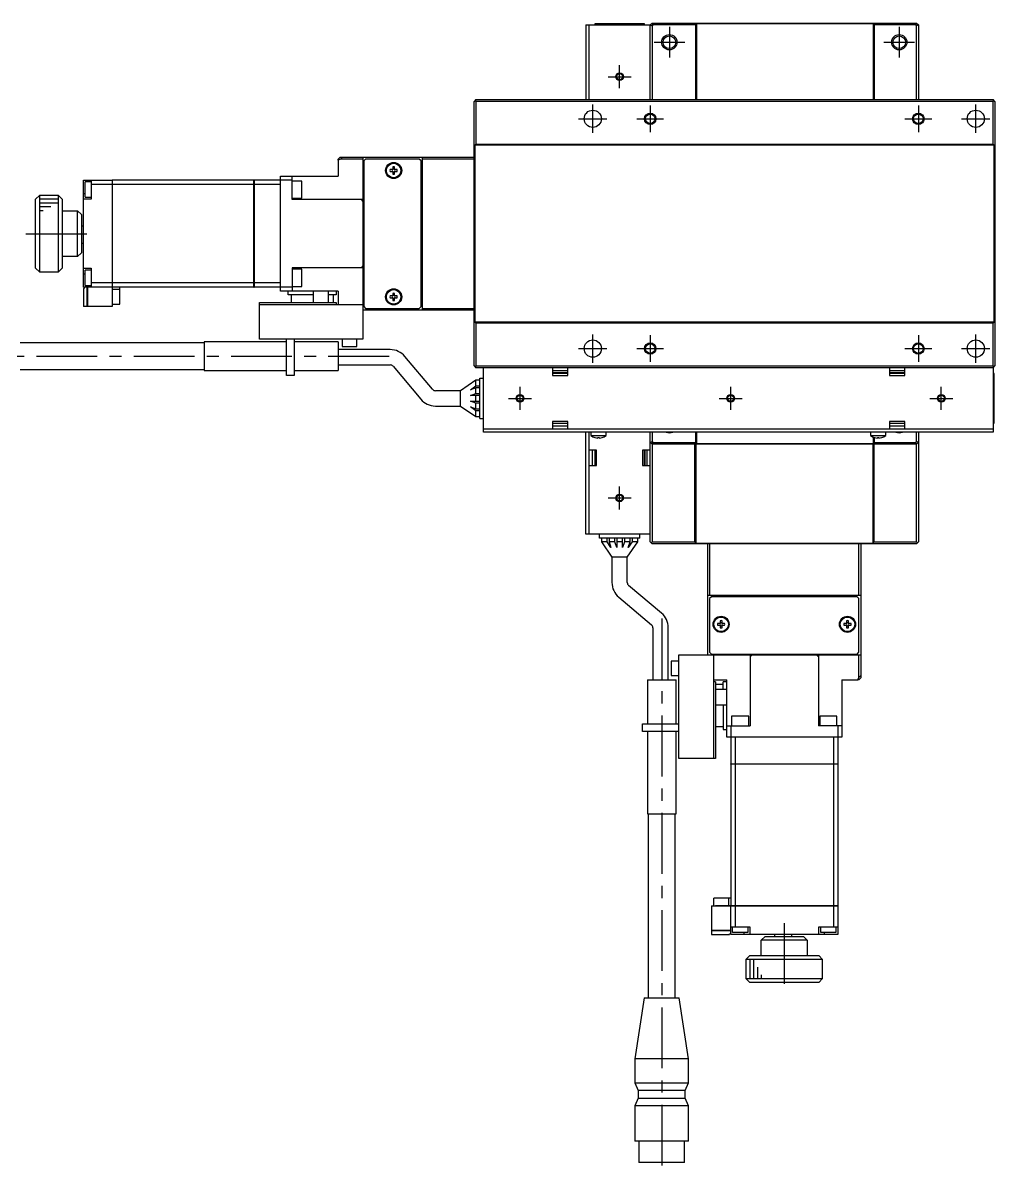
# Model space of a CAD drawing. Extents: x -2 to 888, y -8 to 518.
# Drawn here: x 634.2 to 888, y 89.9 to 390.9 of the extents above; entities that cross this region are included whole.
import ezdxf

# ---------------------------------------------------------------- set-up
doc = ezdxf.new("R2010")
doc.units = 0
doc.header["$LTSCALE"] = 0.5
doc.linetypes.add('CENTER', pattern=[50.8, 31.75, -6.35, 6.35, -6.35])
for name, color, linetype in [('MSM_CENTER', 1, 'CENTER'), ('MSM_CONTINUOUS', 7, 'CONTINUOUS'), ('MSM_NARROW', 5, 'CONTINUOUS')]:
    doc.layers.add(name, color=color, linetype=linetype)

msp = doc.modelspace()

# ---------------------------------------------------------------- linework, layer by layer
at = {"layer": 'MSM_CENTER'}
for p, q in [((803, 389.91), (803, 381.91)), ((863, 389.91), (863, 381.91)), ((799, 385.91), (807, 385.91)), ((859, 385.91), (867, 385.91)), ((790, 373.91), (790, 379.91)), ((787, 376.91), (793, 376.91)), ((783, 362.21), (783, 369.61)), ((798, 369.41), (798, 362.41)), ((868, 369.41), (868, 362.41)), ((883, 362.21), (883, 369.61)), ((779.3, 365.91), (786.7, 365.91)), ((794.5, 365.91), (801.5, 365.91)), ((864.5, 365.91), (871.5, 365.91)), ((879.3, 365.91), (886.7, 365.91)), ((635, 335.91), (653, 335.91)), ((783, 302.21), (783, 309.61)), ((798, 309.41), (798, 302.41)), ((868, 309.41), (868, 302.41)), ((883, 302.21), (883, 309.61)), ((779.3, 305.91), (786.7, 305.91)), ((794.5, 305.91), (801.5, 305.91)), ((864.5, 305.91), (871.5, 305.91)), ((879.3, 305.91), (886.7, 305.91)), ((586.95, 303.91), (732.55, 303.91)), ((764, 289.91), (764, 295.91)), ((819, 289.91), (819, 295.91)), ((874, 289.91), (874, 295.91)), ((761, 292.91), (767, 292.91)), ((816, 292.91), (822, 292.91)), ((871, 292.91), (877, 292.91)), ((790, 263.91), (790, 269.91)), ((787, 266.91), (793, 266.91)), ((801, 235.46), (801, 89.86)), ((833, 155.91), (833, 137.91))]:
    msp.add_line(p, q, dxfattribs=at)
at = {"layer": 'MSM_CONTINUOUS'}
for p, q in [((781.2, 390.41), (798, 390.41)), ((781.2, 390.41), (781.2, 370.91)), ((782, 390.41), (782, 370.91)), ((796.5, 390.71), (783.5, 390.71)), ((783.5, 390.71), (783.5, 390.41)), ((796.5, 390.41), (796.5, 390.71)), ((798, 390.41), (798.5, 390.91)), ((798, 390.41), (798.5, 390.2)), ((798, 370.91), (798, 390.41)), ((798.5, 390.91), (867.5, 390.91)), ((798.71, 390.41), (798.5, 390.91)), ((798.71, 390.41), (798.5, 390.2)), ((798.5, 390.2), (798.5, 370.91)), ((809.8, 390.41), (798.71, 390.41)), ((809.8, 390.41), (810.1, 390.71)), ((809.8, 390.41), (809.8, 370.91)), ((856.2, 390.71), (810.1, 390.71)), ((810.1, 390.71), (810.1, 370.91)), ((856.2, 390.71), (856.5, 390.41)), ((856.2, 390.71), (856.2, 370.91)), ((867.29, 390.41), (856.5, 390.41)), ((856.5, 390.41), (856.5, 370.91)), ((867.5, 390.91), (867.29, 390.41)), ((867.5, 390.2), (867.29, 390.41)), ((867.5, 390.91), (868, 390.41)), ((868, 390.41), (867.5, 390.2)), ((867.5, 370.91), (867.5, 390.2)), ((868, 390.41), (868, 370.91)), ((752.5, 370.91), (752, 370.41)), ((752, 301.41), (752, 370.41)), ((752.25, 370.66), (752.5, 370.41)), ((752.5, 370.91), (887.5, 370.91)), ((752.5, 370.41), (752.5, 359.31)), ((887.5, 370.41), (752.5, 370.41)), ((888, 370.41), (887.5, 370.91)), ((887.5, 370.41), (887.75, 370.66)), ((887.5, 359.31), (887.5, 370.41)), ((888, 370.41), (888, 301.41)), ((752.2, 359.01), (752.5, 359.31)), ((752.2, 359.01), (752.2, 312.81)), ((887.8, 359.01), (752.2, 359.01)), ((752.5, 359.31), (887.5, 359.31)), ((887.5, 359.31), (887.8, 359.01)), ((887.8, 312.81), (887.8, 359.01)), ((716.5, 355.41), (717, 355.91)), ((717.11, 355.41), (716.5, 355.11)), ((716.5, 355.11), (716.5, 355.41)), ((717, 355.91), (752, 355.91)), ((717.61, 355.91), (717.11, 355.41)), ((723, 355.41), (717.11, 355.41)), ((723, 355.91), (723, 308.41)), ((723.7, 355.41), (723.2, 354.91)), ((737.7, 355.41), (723.7, 355.41)), ((738.2, 354.91), (737.7, 355.41)), ((738.5, 315.91), (738.5, 355.91)), ((752, 355.41), (738.5, 355.41)), ((716.5, 355.11), (716.5, 350.91)), ((723.2, 354.91), (723.2, 316.91)), ((730.76, 352.65), (730.08, 352.65)), ((730.76, 353.33), (730.76, 352.65)), ((731.24, 352.65), (731.24, 353.33)), ((731.92, 352.65), (731.24, 352.65)), ((738.2, 316.91), (738.2, 354.91)), ((650, 321.91), (650, 349.91)), ((650, 349.91), (657.5, 349.91)), ((652, 349.41), (650.5, 349.41)), ((650.5, 345.41), (650.5, 349.41)), ((652, 349.91), (652, 344.91)), ((657.5, 349.91), (657.5, 316.91)), ((657.5, 349.9), (657.55, 349.9)), ((694.5, 349.91), (657.55, 349.91)), ((657.55, 349.91), (657.55, 317.91)), ((694.5, 321.91), (694.5, 349.91)), ((694.5, 349.9), (694.55, 349.9)), ((694.55, 349.91), (694.55, 321.91)), ((704.5, 349.91), (694.55, 349.91)), ((701.5, 350.91), (716.5, 350.91)), ((701.5, 320.91), (701.5, 350.91)), ((704.5, 344.81), (704.5, 350.91)), ((707, 349.66), (704.5, 349.66)), ((707, 345.16), (707, 349.66)), ((723.2, 350.16), (723, 350.16)), ((730.08, 352.17), (730.76, 352.17)), ((730.76, 352.17), (730.76, 351.49)), ((731.24, 351.49), (731.24, 352.17)), ((731.24, 352.17), (731.92, 352.17)), ((738.5, 350.16), (738.2, 350.16)), ((738.5, 349.66), (738.2, 349.66)), ((650, 346.41), (650.5, 346.41)), ((657.5, 348.76), (652, 348.76)), ((657.5, 348.75), (657.55, 348.75)), ((694.5, 348.76), (657.55, 348.76)), ((694.5, 348.75), (694.55, 348.75)), ((701.5, 348.76), (694.55, 348.76)), ((638.5, 345.91), (637.5, 344.91)), ((637.5, 326.91), (637.5, 344.91)), ((638.5, 345.91), (638.5, 325.91)), ((643.5, 345.91), (638.5, 345.91)), ((643.5, 325.91), (643.5, 345.91)), ((644.5, 344.91), (643.5, 345.91)), ((644.5, 344.91), (644.5, 326.91)), ((652, 344.91), (650, 344.91)), ((650.5, 345.41), (652, 345.41)), ((704.5, 345.16), (707, 345.16)), ((723, 344.81), (704.5, 344.81)), ((722.5, 344.81), (723, 344.31)), ((723.2, 345.91), (723, 345.91)), ((723.2, 344.91), (723, 344.91)), ((723.2, 343.41), (723, 343.41)), ((738.2, 344.16), (738.5, 344.16)), ((644.5, 341.91), (648.5, 341.91)), ((648.5, 329.91), (648.5, 341.91)), ((649.5, 340.91), (648.5, 341.91)), ((649.5, 340.91), (649.5, 330.91)), ((738.3, 340.91), (738.2, 340.91)), ((738.3, 330.91), (738.3, 340.91)), ((738.5, 340.71), (738.3, 340.91)), ((650, 337.91), (649.5, 337.91)), ((649.5, 333.41), (650, 333.41)), ((648.5, 329.91), (644.5, 329.91)), ((648.5, 329.91), (649.5, 330.91)), ((723, 328.41), (723.2, 328.41)), ((738.2, 330.91), (738.3, 330.91)), ((738.3, 330.91), (738.5, 331.11)), ((637.5, 326.91), (638.5, 325.91)), ((638.5, 325.91), (643.5, 325.91)), ((643.5, 325.91), (644.5, 326.91)), ((650, 326.91), (652, 326.91)), ((650, 325.41), (650.5, 325.41)), ((650.5, 322.41), (650.5, 326.41)), ((652, 326.41), (650.5, 326.41)), ((652, 326.91), (652, 321.91)), ((723, 327.01), (704.5, 327.01)), ((704.5, 327.01), (704.5, 320.91)), ((707, 326.66), (704.5, 326.66)), ((707, 322.16), (707, 326.66)), ((723, 327.51), (722.5, 327.01)), ((723.2, 326.91), (723, 326.91)), ((723, 325.91), (723.2, 325.91)), ((738.5, 327.66), (738.2, 327.66)), ((650.5, 322.41), (652, 322.41)), ((657.5, 323.07), (652, 323.07)), ((657.5, 323.07), (657.55, 323.07)), ((694.5, 323.07), (657.55, 323.07)), ((694.5, 323.07), (694.55, 323.07)), ((701.5, 323.07), (694.55, 323.07)), ((704.5, 322.16), (707, 322.16)), ((738.2, 322.16), (738.5, 322.16)), ((657.5, 321.91), (650, 321.91)), ((650.2, 321.61), (650, 321.61)), ((650, 321.61), (650, 316.91)), ((650.2, 321.91), (650.2, 321.61)), ((651, 316.91), (651, 321.91)), ((651.05, 321.91), (651.05, 316.91)), ((657.5, 321.92), (657.55, 321.92)), ((694.5, 321.91), (657.55, 321.91)), ((657.55, 321.41), (659.5, 321.41)), ((659.5, 317.51), (659.5, 321.91)), ((694.5, 321.92), (694.55, 321.92)), ((704.5, 321.91), (694.55, 321.91)), ((716.5, 320.91), (701.5, 320.91)), ((703.5, 319.91), (703.5, 320.91)), ((710, 319.91), (703.5, 319.91)), ((704.25, 319.91), (704.25, 317.91)), ((710, 320.91), (710, 317.91)), ((714, 317.91), (714, 320.91)), ((716, 319.91), (714, 319.91)), ((715.25, 319.91), (715.25, 317.91)), ((716, 320.91), (716, 319.91)), ((716.5, 320.91), (716.5, 317.41)), ((723, 321.66), (723.2, 321.66)), ((730.76, 319.65), (730.08, 319.65)), ((730.08, 319.17), (730.76, 319.17)), ((730.76, 320.33), (730.76, 319.65)), ((730.76, 319.17), (730.76, 318.49)), ((731.24, 319.65), (731.24, 320.33)), ((731.92, 319.65), (731.24, 319.65)), ((731.24, 318.49), (731.24, 319.17)), ((731.24, 319.17), (731.92, 319.17)), ((738.2, 321.66), (738.5, 321.66)), ((651, 316.91), (650, 316.91)), ((651, 316.96), (651.05, 316.96)), ((657.5, 316.91), (651.05, 316.91)), ((657.55, 317.91), (657.5, 317.91)), ((657.5, 317.51), (659.5, 317.51)), ((696, 317.91), (716, 317.91)), ((696, 308.41), (696, 317.91)), ((696, 317.41), (723, 317.41)), ((716, 317.91), (716, 317.41)), ((723.2, 316.91), (723.7, 316.41)), ((723.7, 316.41), (737.7, 316.41)), ((737.7, 316.41), (738.2, 316.91)), ((738.5, 316.41), (752, 316.41)), ((752, 315.91), (723, 315.91)), ((752.5, 312.51), (752.2, 312.81)), ((887.8, 312.81), (752.2, 312.81)), ((752.5, 312.51), (752.5, 301.41)), ((887.5, 312.51), (752.5, 312.51)), ((887.8, 312.81), (887.5, 312.51)), ((887.5, 301.41), (887.5, 312.51)), ((681.5, 307.41), (633.5, 307.41)), ((681.5, 307.66), (681.5, 300.16)), ((703, 307.66), (681.5, 307.66)), ((723, 308.41), (696, 308.41)), ((703, 298.91), (703, 308.41)), ((705, 308.41), (705, 298.91)), ((716.5, 307.66), (705, 307.66)), ((716.5, 307.66), (716.5, 300.16)), ((717.6, 308.41), (717.6, 306.41)), ((721.4, 306.41), (721.4, 308.41)), ((730.1, 305.64), (716.5, 305.64)), ((717.6, 306.41), (721.4, 306.41)), ((716.5, 301.64), (730.1, 301.64)), ((730.87, 301.28), (738.07, 292.7)), ((741.13, 295.27), (733.93, 303.85)), ((752, 301.41), (752.5, 300.91)), ((752.5, 301.41), (752.25, 301.16)), ((752.5, 301.41), (887.5, 301.41)), ((887.5, 300.91), (888, 301.41)), ((887.75, 301.16), (887.5, 301.41)), ((633.5, 300.41), (681.5, 300.41)), ((681.5, 300.16), (703, 300.16)), ((705, 298.91), (703, 298.91)), ((705, 300.16), (716.5, 300.16)), ((887.5, 300.91), (752.5, 300.91)), ((753.5, 298.16), (754.5, 298.16)), ((753.5, 287.66), (753.5, 298.16)), ((754.5, 284.11), (754.5, 300.91)), ((772.5, 300.91), (772.5, 298.91)), ((776.5, 300.11), (772.5, 300.11)), ((776.5, 299.61), (772.5, 299.61)), ((776.5, 299.41), (772.5, 299.41)), ((772.5, 298.91), (776.5, 298.91)), ((776.5, 298.91), (776.5, 300.91)), ((860.5, 300.91), (860.5, 298.91)), ((864.5, 300.11), (860.5, 300.11)), ((864.5, 299.61), (860.5, 299.61)), ((864.5, 299.41), (860.5, 299.41)), ((860.5, 298.91), (864.5, 298.91)), ((864.5, 298.91), (864.5, 300.91)), ((887.5, 300.91), (887.5, 284.11)), ((887.8, 299.41), (887.5, 299.41)), ((887.8, 286.41), (887.8, 299.41)), ((752.5, 297.66), (748.5, 294.91)), ((751.04, 295.16), (752.5, 296.16)), ((752.5, 295.66), (751.04, 295.16)), ((752.5, 296.16), (752.5, 297.66)), ((753.5, 297.66), (752.5, 297.66)), ((752.5, 296.16), (753.5, 296.16)), ((752.5, 294.16), (752.5, 295.66)), ((753.5, 295.66), (752.5, 295.66)), ((748.5, 294.91), (741.9, 294.91)), ((748.5, 290.91), (748.5, 294.91)), ((751.04, 293.66), (752.5, 294.16)), ((753.5, 293.66), (751.04, 293.66)), ((751.04, 292.16), (753.5, 292.16)), ((752.5, 291.66), (751.04, 292.16)), ((752.5, 294.16), (753.5, 294.16)), ((752.5, 292.16), (752.5, 293.66)), ((741.9, 290.91), (748.5, 290.91)), ((748.5, 290.91), (752.5, 288.16)), ((751.04, 290.66), (752.5, 290.16)), ((752.5, 289.66), (751.04, 290.66)), ((752.5, 290.16), (752.5, 291.66)), ((753.5, 291.66), (752.5, 291.66)), ((752.5, 290.16), (753.5, 290.16)), ((752.5, 288.16), (752.5, 289.66)), ((753.5, 289.66), (752.5, 289.66)), ((752.5, 288.16), (753.5, 288.16)), ((753.5, 287.66), (754.5, 287.66)), ((772.5, 286.91), (772.5, 284.91)), ((776.5, 286.91), (772.5, 286.91)), ((772.5, 286.41), (776.5, 286.41)), ((776.5, 284.91), (776.5, 286.91)), ((864.5, 286.91), (860.5, 286.91)), ((860.5, 286.91), (860.5, 284.91)), ((860.5, 286.41), (864.5, 286.41)), ((864.5, 284.91), (864.5, 286.91)), ((887.5, 286.41), (887.8, 286.41)), ((754.5, 284.91), (887.5, 284.91)), ((887.5, 284.11), (754.5, 284.11)), ((772.5, 285.71), (776.5, 285.71)), ((781.2, 257.41), (781.2, 284.11)), ((782, 284.11), (782, 257.41)), ((782.5, 284.11), (782.5, 283.21)), ((782.5, 283.21), (786.5, 283.21)), ((786.5, 283.21), (786.5, 284.11)), ((798, 255.41), (798, 284.11)), ((798.5, 284.11), (798.5, 281.62)), ((809.8, 284.11), (809.8, 281.41)), ((810.1, 284.11), (810.1, 281.11)), ((855.5, 284.11), (855.5, 283.21)), ((855.5, 283.21), (859.5, 283.21)), ((859.5, 283.21), (859.5, 284.11)), ((860.5, 285.71), (864.5, 285.71)), ((867.5, 281.62), (867.5, 284.11)), ((868, 284.11), (868, 255.41)), ((783.55, 282.66), (783.57, 282.66)), ((784.3, 282.66), (784.7, 282.66)), ((784.3, 282.52), (784.3, 282.66)), ((784.7, 282.66), (784.7, 282.52)), ((785.43, 282.66), (785.45, 282.66)), ((798, 281.41), (798.5, 281.62)), ((798.5, 280.91), (798, 281.41)), ((798.5, 281.62), (798.71, 281.41)), ((798.5, 280.91), (798.71, 281.41)), ((867.5, 280.91), (798.5, 280.91)), ((798.5, 280.91), (798.5, 255.41)), ((798.71, 281.41), (809.8, 281.41)), ((809.6, 255.41), (809.6, 280.91)), ((810.1, 281.11), (809.8, 281.41)), ((809.9, 280.91), (809.9, 255.11)), ((810.1, 281.11), (856.2, 281.11)), ((856.1, 280.91), (856.1, 255.11)), ((856.2, 282.79), (856.2, 281.11)), ((856.5, 281.41), (856.2, 281.11)), ((856.4, 280.91), (856.4, 255.41)), ((856.5, 282.67), (856.5, 281.41)), ((856.5, 281.41), (867.29, 281.41)), ((856.55, 282.66), (856.57, 282.66)), ((857.3, 282.66), (857.7, 282.66)), ((857.3, 282.52), (857.3, 282.66)), ((857.7, 282.66), (857.7, 282.52)), ((858.43, 282.66), (858.45, 282.66)), ((867.29, 281.41), (867.5, 281.62)), ((867.5, 280.91), (867.29, 281.41)), ((868, 281.41), (867.5, 281.62)), ((868, 281.41), (867.5, 280.91)), ((867.5, 255.41), (867.5, 280.91)), ((784, 279.41), (782, 279.41)), ((782.8, 279.41), (782.8, 275.41)), ((783.5, 279.41), (783.5, 275.41)), ((784, 275.41), (784, 279.41)), ((798, 279.41), (796, 279.41)), ((796, 279.41), (796, 275.41)), ((796.5, 275.41), (796.5, 279.41)), ((796.7, 275.41), (796.7, 279.41)), ((797.2, 275.41), (797.2, 279.41)), ((782, 275.41), (784, 275.41)), ((796, 275.41), (798, 275.41)), ((798, 257.41), (781.2, 257.41)), ((784.75, 256.41), (784.75, 257.41)), ((795.25, 256.41), (784.75, 256.41)), ((785.25, 256.41), (785.25, 255.41)), ((786.75, 255.41), (786.75, 256.41)), ((787.25, 256.41), (787.25, 255.41)), ((788.75, 255.41), (788.75, 256.41)), ((789.25, 256.41), (789.25, 253.96)), ((790.75, 253.96), (790.75, 256.41)), ((791.25, 256.41), (791.25, 255.41)), ((792.75, 255.41), (792.75, 256.41)), ((793.25, 256.41), (793.25, 255.41)), ((794.75, 255.41), (794.75, 256.41)), ((795.25, 256.41), (795.25, 257.41)), ((786.75, 255.41), (785.25, 255.41)), ((785.25, 255.41), (788, 251.41)), ((787.75, 253.96), (786.75, 255.41)), ((788.75, 255.41), (787.25, 255.41)), ((787.25, 255.41), (787.75, 253.96)), ((789.25, 253.96), (788.75, 255.41)), ((790.75, 255.41), (789.25, 255.41)), ((791.25, 255.41), (790.75, 253.96)), ((792.75, 255.41), (791.25, 255.41)), ((792, 251.41), (794.75, 255.41)), ((792.25, 253.96), (792.75, 255.41)), ((793.25, 255.41), (792.25, 253.96)), ((794.75, 255.41), (793.25, 255.41)), ((798, 255.41), (798.5, 254.91)), ((798.25, 255.16), (798.5, 255.41)), ((798.5, 255.41), (809.6, 255.41)), ((867.5, 254.91), (798.5, 254.91)), ((809.9, 255.11), (809.6, 255.41)), ((809.9, 255.11), (856.1, 255.11)), ((813, 225.91), (813, 254.91)), ((813.5, 254.91), (813.5, 241.41)), ((852.5, 241.41), (852.5, 254.91)), ((853, 254.91), (853, 219.91)), ((856.4, 255.41), (856.1, 255.11)), ((856.4, 255.41), (867.5, 255.41)), ((867.5, 255.41), (867.75, 255.16)), ((867.5, 254.91), (868, 255.41)), ((792, 251.41), (788, 251.41)), ((788, 251.41), (788, 244.81)), ((792, 244.81), (792, 251.41)), ((800.94, 236.84), (792.36, 244.04)), ((789.78, 240.98), (798.37, 233.78)), ((853, 241.41), (813, 241.41)), ((814, 241.11), (813.5, 240.61)), ((852, 241.11), (814, 241.11)), ((818.75, 241.41), (818.75, 241.11)), ((819.25, 241.41), (819.25, 241.11)), ((824.75, 241.11), (824.75, 241.41)), ((828.2, 241.41), (828, 241.21)), ((838, 241.21), (828, 241.21)), ((828, 241.21), (828, 241.11)), ((838, 241.21), (837.8, 241.41)), ((838, 241.11), (838, 241.21)), ((841.25, 241.41), (841.25, 241.11)), ((846.75, 241.11), (846.75, 241.41)), ((847.25, 241.11), (847.25, 241.41)), ((852.5, 240.61), (852, 241.11)), ((813.5, 240.61), (813.5, 226.61)), ((852.5, 226.61), (852.5, 240.61)), ((816.26, 234.83), (816.26, 234.15)), ((816.74, 234.15), (816.74, 234.83)), ((849.26, 234.83), (849.26, 234.15)), ((849.74, 234.15), (849.74, 234.83)), ((798.72, 233.01), (798.72, 219.41)), ((802.72, 219.41), (802.72, 233.01)), ((816.26, 234.15), (815.58, 234.15)), ((815.58, 233.67), (816.26, 233.67)), ((816.26, 233.67), (816.26, 232.99)), ((817.42, 234.15), (816.74, 234.15)), ((816.74, 232.99), (816.74, 233.67)), ((816.74, 233.67), (817.42, 233.67)), ((849.26, 234.15), (848.58, 234.15)), ((848.58, 233.67), (849.26, 233.67)), ((849.26, 233.67), (849.26, 232.99)), ((850.42, 234.15), (849.74, 234.15)), ((849.74, 232.99), (849.74, 233.67)), ((849.74, 233.67), (850.42, 233.67)), ((805.5, 198.91), (805.5, 225.91)), ((805.5, 225.91), (853, 225.91)), ((813.5, 226.61), (814, 226.11)), ((814, 226.11), (852, 226.11)), ((814.5, 225.91), (814.5, 198.91)), ((818.75, 226.11), (818.75, 225.91)), ((823, 226.11), (823, 225.91)), ((824, 226.11), (824, 225.91)), ((824.1, 225.91), (824.1, 207.41)), ((824.1, 225.41), (824.6, 225.91)), ((825.5, 226.11), (825.5, 225.91)), ((840.5, 225.91), (840.5, 226.11)), ((841.4, 225.91), (841.9, 225.41)), ((841.9, 225.91), (841.9, 207.41)), ((842, 226.11), (842, 225.91)), ((843, 225.91), (843, 226.11)), ((847.25, 225.91), (847.25, 226.11)), ((852, 226.11), (852.5, 226.61)), ((852.5, 220.02), (852.5, 225.91)), ((803.5, 224.31), (803.5, 220.51)), ((805.5, 224.31), (803.5, 224.31)), ((803.5, 220.51), (805.5, 220.51)), ((852.19, 219.41), (852.5, 220.02)), ((852.5, 220.02), (853, 220.52)), ((853, 219.91), (852.5, 219.41)), ((797.25, 219.41), (804.75, 219.41)), ((797.25, 219.41), (797.25, 207.91)), ((804.75, 207.91), (804.75, 219.41)), ((814.5, 219.41), (818, 219.41)), ((815, 218.91), (814.5, 218.91)), ((815, 218.91), (815, 198.91)), ((817, 218.16), (815, 218.16)), ((818, 216.91), (815, 216.91)), ((817, 216.91), (817, 218.91)), ((818, 218.91), (817, 218.91)), ((818, 204.41), (818, 219.41)), ((848, 219.41), (848, 204.41)), ((848, 219.41), (852.19, 219.41)), ((852.5, 219.41), (852.19, 219.41)), ((815, 212.91), (818, 212.91)), ((817, 212.91), (817, 206.41)), ((796, 205.91), (796, 207.91)), ((796, 207.91), (805.5, 207.91)), ((823.75, 209.91), (819.25, 209.91)), ((819.25, 209.91), (819.25, 207.41)), ((823.75, 207.41), (823.75, 209.91)), ((846.75, 209.91), (842.25, 209.91)), ((842.25, 209.91), (842.25, 207.41)), ((846.75, 207.41), (846.75, 209.91)), ((805.5, 205.91), (796, 205.91)), ((797.25, 205.91), (797.25, 184.41)), ((804.75, 184.41), (804.75, 205.91)), ((817, 207.16), (815, 207.16)), ((817, 206.41), (818, 206.41)), ((818, 207.41), (824.1, 207.41)), ((819, 207.41), (819, 197.46)), ((848, 207.41), (841.9, 207.41)), ((847, 207.41), (847, 197.46)), ((848, 204.41), (818, 204.41)), ((820.15, 204.41), (820.15, 197.46)), ((845.84, 204.41), (845.84, 197.46)), ((815, 198.91), (805.5, 198.91)), ((819, 197.46), (847, 197.46)), ((819, 197.41), (819, 160.46)), ((847, 197.41), (819, 197.41)), ((819.01, 197.41), (819.01, 197.46)), ((820.15, 197.41), (820.15, 160.46)), ((820.16, 197.41), (820.16, 197.46)), ((845.84, 197.41), (845.84, 197.46)), ((845.84, 197.41), (845.84, 160.46)), ((846.99, 197.41), (846.99, 197.46)), ((847, 197.41), (847, 160.46)), ((797.25, 184.41), (804.75, 184.41)), ((797.5, 184.41), (797.5, 136.41)), ((804.5, 136.41), (804.5, 184.41)), ((814, 160.41), (814, 153.96)), ((814, 160.41), (847, 160.41)), ((814.6, 160.41), (814.6, 162.41)), ((819, 162.41), (814.6, 162.41)), ((815, 160.41), (815, 160.46)), ((815, 160.46), (847, 160.46)), ((818.5, 160.46), (818.5, 162.41)), ((819, 152.91), (819, 160.41)), ((819.01, 160.41), (819.01, 160.46)), ((820.15, 160.41), (820.15, 154.91)), ((820.16, 160.41), (820.16, 160.46)), ((845.84, 160.41), (845.84, 160.46)), ((845.84, 160.41), (845.84, 154.91)), ((846.99, 160.41), (846.99, 160.46)), ((847, 160.41), (847, 152.91)), ((814, 153.96), (819, 153.96)), ((814, 153.91), (814, 152.91)), ((819, 153.91), (814, 153.91)), ((814.05, 153.91), (814.05, 153.96)), ((819, 154.91), (824, 154.91)), ((819.5, 153.41), (819.5, 154.91)), ((823.5, 154.91), (823.5, 153.41)), ((824, 154.91), (824, 152.91)), ((842, 154.91), (847, 154.91)), ((842, 152.91), (842, 154.91)), ((842.5, 153.41), (842.5, 154.91)), ((846.5, 154.91), (846.5, 153.41)), ((814, 152.91), (818.7, 152.91)), ((818.7, 153.11), (819, 153.11)), ((818.7, 152.91), (818.7, 153.11)), ((847, 152.91), (819, 152.91)), ((823.5, 153.41), (819.5, 153.41)), ((822.5, 152.91), (822.5, 153.41)), ((828, 152.41), (827, 151.41)), ((827, 147.41), (827, 151.41)), ((839, 151.41), (827, 151.41)), ((828, 152.41), (838, 152.41)), ((830.5, 152.41), (830.5, 152.91)), ((835, 152.41), (835, 152.91)), ((839, 151.41), (838, 152.41)), ((839, 151.41), (839, 147.41)), ((846.5, 153.41), (842.5, 153.41)), ((843.5, 152.91), (843.5, 153.41)), ((824, 147.41), (823, 146.41)), ((843, 146.41), (823, 146.41)), ((823, 146.41), (823, 141.41)), ((824, 147.41), (842, 147.41)), ((843, 146.41), (842, 147.41)), ((843, 141.41), (843, 146.41)), ((823, 141.41), (843, 141.41)), ((823, 141.41), (824, 140.41)), ((842, 140.41), (824, 140.41)), ((842, 140.41), (843, 141.41)), ((796.43, 136.41), (794, 120.41)), ((796.43, 136.41), (805.57, 136.41)), ((808, 120.41), (805.57, 136.41)), ((808, 120.41), (794, 120.41)), ((794, 120.41), (794, 114.21)), ((808, 114.21), (808, 120.41)), ((794, 114.21), (808, 114.21)), ((794, 114.21), (794.85, 112.21)), ((807.15, 112.21), (794.85, 112.21)), ((794.85, 112.21), (794.85, 110.21)), ((807.15, 112.21), (808, 114.21)), ((807.15, 110.21), (807.15, 112.21)), ((794.85, 110.21), (794, 108.21)), ((794.85, 110.21), (807.15, 110.21)), ((808, 108.21), (807.15, 110.21)), ((808, 108.21), (794, 108.21)), ((794, 108.21), (794, 98.91)), ((808, 98.91), (808, 108.21)), ((808, 98.91), (794, 98.91)), ((795.05, 98.91), (795.05, 93.41)), ((806.95, 93.41), (806.95, 98.91)), ((806.95, 93.41), (795.05, 93.41))]:
    msp.add_line(p, q, dxfattribs=at)
for centre, radius in [((803, 385.91), 1.65), ((863, 385.91), 1.65), ((790, 376.91), 0.8), ((783, 365.91), 2.25), ((883, 365.91), 2.25), ((798, 365.91), 1.25), ((868, 365.91), 1.25), ((731, 352.41), 2.1), ((731, 352.41), 1.9), ((731, 319.41), 2.1), ((731, 319.41), 1.9), ((783, 305.91), 2.25), ((798, 305.91), 1.25), ((868, 305.91), 1.25), ((883, 305.91), 2.25), ((764, 292.91), 0.8), ((819, 292.91), 0.8), ((874, 292.91), 0.8), ((790, 266.91), 0.8), ((816.5, 233.91), 2.1), ((816.5, 233.91), 1.9), ((849.5, 233.91), 2.1), ((849.5, 233.91), 1.9)]:
    msp.add_circle(centre, radius, dxfattribs=at)
for centre, radius, start, end in [((731, 352.41), 0.95, 165.3667, 194.6333), ((731, 352.41), 0.365, 138.8496, 221.1504), ((731, 352.41), 0.95, 75.3667, 104.6333), ((731, 352.41), 0.365, 48.8496, 131.1504), ((731, 352.41), 0.365, 318.8496, 41.1504), ((731, 352.41), 0.95, 345.3667, 14.6333), ((731, 352.41), 0.365, 228.8496, 311.1504), ((731, 352.41), 0.95, 255.3667, 284.6333), ((731, 319.41), 0.95, 165.3667, 194.6333), ((731, 319.41), 0.365, 138.8496, 221.1504), ((731, 319.41), 0.95, 75.3667, 104.6333), ((731, 319.41), 0.365, 48.8496, 131.1504), ((731, 319.41), 0.365, 228.8496, 311.1504), ((731, 319.41), 0.365, 318.8496, 41.1504), ((731, 319.41), 0.95, 345.3667, 14.6333), ((731, 319.41), 0.95, 255.3667, 284.6333), ((730.1, 300.64), 5, 40, 90), ((730.1, 300.64), 1, 40, 90), ((741.9, 295.91), 1, 220, 270), ((741.9, 295.91), 5, 220, 270), ((784.5, 285.71), 3.2, 231.3178, 252.73), ((784.5, 285.71), 3.2, 287.27, 308.6822), ((857.5, 285.71), 3.2, 231.3178, 252.73), ((857.5, 285.71), 3.2, 287.27, 308.6822), ((784.5, 285.71), 3.19, 253.0947, 266.4097), ((784.5, 285.71), 3.19, 273.5903, 286.9053), ((857.5, 285.71), 3.19, 253.0947, 266.4097), ((857.5, 285.71), 3.19, 273.5903, 286.9053), ((793, 244.81), 5, 180, 230), ((793, 244.81), 1, 180, 230), ((797.72, 233.01), 5, 0, 50), ((816.5, 233.91), 0.95, 75.3667, 104.6333), ((849.5, 233.91), 0.95, 75.3667, 104.6333), ((797.72, 233.01), 1, 0, 50), ((816.5, 233.91), 0.95, 165.3667, 194.6333), ((816.5, 233.91), 0.365, 138.8496, 221.1504), ((816.5, 233.91), 0.365, 48.8496, 131.1504), ((816.5, 233.91), 0.365, 228.8496, 311.1504), ((816.5, 233.91), 0.95, 255.3667, 284.6333), ((816.5, 233.91), 0.365, 318.8496, 41.1504), ((816.5, 233.91), 0.95, 345.3667, 14.6333), ((849.5, 233.91), 0.95, 165.3667, 194.6333), ((849.5, 233.91), 0.365, 138.8496, 221.1504), ((849.5, 233.91), 0.365, 48.8496, 131.1504), ((849.5, 233.91), 0.365, 228.8496, 311.1504), ((849.5, 233.91), 0.95, 255.3667, 284.6333), ((849.5, 233.91), 0.365, 318.8496, 41.1504), ((849.5, 233.91), 0.95, 345.3667, 14.6333)]:
    msp.add_arc(centre, radius, start, end, dxfattribs=at)
at = {"layer": 'MSM_NARROW'}
for p, q in [((643.5, 344.91), (638.5, 344.91)), ((643.5, 343.91), (638.5, 343.91)), ((641.5, 342.91), (638.5, 342.91)), ((639.5, 341.91), (638.5, 341.91)), ((824, 146.41), (824, 141.41)), ((825, 146.41), (825, 141.41)), ((826, 144.41), (826, 141.41)), ((827, 142.41), (827, 141.41))]:
    msp.add_line(p, q, dxfattribs=at)
for centre, radius in [((803, 385.91), 2), ((863, 385.91), 2), ((790, 376.91), 1), ((798, 365.91), 1.5), ((868, 365.91), 1.5), ((798, 305.91), 1.5), ((868, 305.91), 1.5), ((764, 292.91), 1), ((819, 292.91), 1), ((874, 292.91), 1), ((874, 292.91), 0.8), ((790, 266.91), 1)]:
    msp.add_circle(centre, radius, dxfattribs=at)
for centre in [(803, 285.91), (863, 285.91)]:
    msp.add_arc(centre, 2, 244.1581, 295.8419, dxfattribs=at)

doc.saveas('drawing.dxf')
